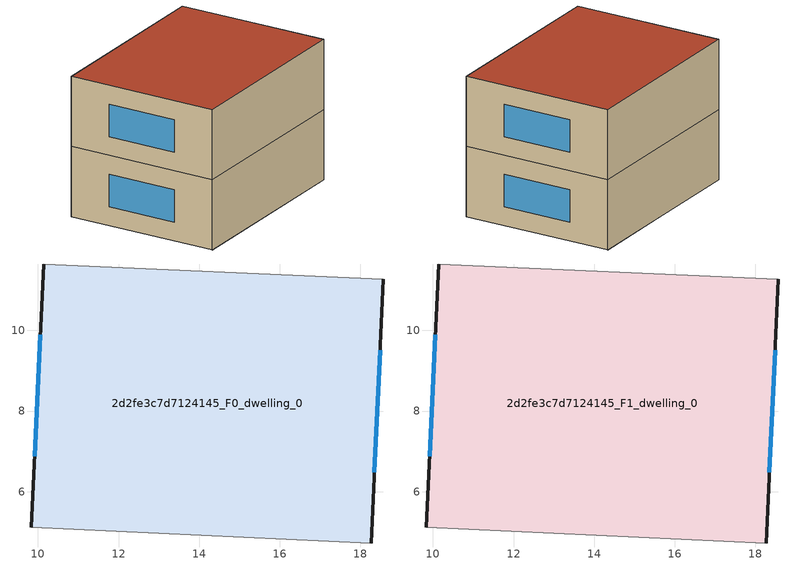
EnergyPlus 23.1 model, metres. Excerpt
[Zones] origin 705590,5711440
2d2fe3c7d7124145_F0_dwelling_0
 floor ground (EU_floor_Construction): 18.57,11.26 18.26,4.73 9.83,5.12 10.15,11.65 z0
 wall outside (EU_wall_Construction): 18.26,4.73 18.57,11.26 / 10.15,11.65 9.83,5.12 z0:3
 wall adiabatic (EU_wall_Construction): 18.57,11.26 10.15,11.65 / 9.83,5.12 18.26,4.73 z0:3
 window (EU_Window_Construction): 18.35,6.48 18.49,9.51 / 10.06,9.89 9.92,6.87 z0.81:2.19
2d2fe3c7d7124145_F1_dwelling_0
 floor to 2d2fe3c7d7124145_F0_dwelling_0 (EU_floor_Construction): 18.57,11.26 18.26,4.73 9.83,5.12 10.15,11.65 z3
 wall outside (EU_wall_Construction): 18.26,4.73 18.57,11.26 / 10.15,11.65 9.83,5.12 z3:6
 wall adiabatic (EU_wall_Construction): 18.57,11.26 10.15,11.65 / 9.83,5.12 18.26,4.73 z3:6
 window (EU_Window_Construction): 18.35,6.48 18.49,9.51 / 10.06,9.89 9.92,6.87 z3.81:5.19
 roof outside (EU_roof_Construction): 18.26,4.73 18.57,11.26 10.15,11.65 9.83,5.12 z6
shading: 9.83,5.12 18.26,4.73 / 18.57,11.26 10.14,11.64 z0:6
[Building]
EU S2 Campaign: North Axis=0; Terrain=City; Solar Distribution=FullExterior
[Site:Location]
London: Latitude=51.5; Longitude=-0.5; Time Zone=0; Elevation=25
[SizingPeriod:WeatherFileDays]
AnnualSizingPeriod: Begin Month=1; Begin Day of Month=1; End Month=12; End Day of Month=31; Day of Week for Start Day=Monday; Use Weather File Daylight Saving Period=No; Use Weather File Rain and Snow Indicators=No
[MATERIAL]
EU_InternalMass_Material: Roughness=MediumRough; Thickness=0.1; Conductivity=1; Density=1800; Specific Heat=900; Thermal Absorptance=0.9; Solar Absorptance=0.7; Visible Absorptance=0.7
[MATERIAL:NOMASS] Roughness=MediumRough; Thermal Absorptance=0.9; Solar Absorptance=0.7; Visible Absorptance=0.7
Name | Thermal Resistance
EU_wall_NoMass | 0.735294
EU_roof_NoMass | 0.520833
EU_floor_NoMass | 1.81159
[WINDOWMATERIAL:SIMPLEGLAZINGSYSTEM]
EU_Window_SimpleGlazing: UFactor=3.92; Solar Heat Gain Coefficient=0.85; Visible Transmittance=0.85
[CONSTRUCTION]
EU_wall_Construction: EU_wall_NoMass
EU_roof_Construction: EU_roof_NoMass
EU_floor_Construction: EU_floor_NoMass
EU_Window_Construction: EU_Window_SimpleGlazing
EU_InternalMass_Construction: EU_InternalMass_Material
[ZONE] Type=1; Multiplier=1; Ceiling Height=autocalculate; Volume=165.499; Floor Area=autocalculate; Part of Total Floor Area=Yes
2d2fe3c7d7124145_F0_dwelling_0; 2d2fe3c7d7124145_F1_dwelling_0
[INTERNALMASS] Construction=EU_InternalMass_Construction; Surface Area=55.1666
Name | Zone or ZoneList
2d2fe3c7d7124145_F0_dwelling_0_EU_InternalMass | 2d2fe3c7d7124145_F0_dwelling_0
2d2fe3c7d7124145_F1_dwelling_0_EU_InternalMass | 2d2fe3c7d7124145_F1_dwelling_0
[OTHEREQUIPMENT] Fuel Type=Electricity; Design Level Calculation Method=Watts/Area; Power per Zone Floor Area=1; Fraction Latent=0; Fraction Radiant=0; Fraction Lost=0; Carbon Dioxide Generation Rate=0; EndUse Subcategory=EU_Step8_InternalGains
Name | Zone or ZoneList or Space or SpaceList | Schedule
EU_Step8_InternalGain_2d2fe3c7d7124145_F0_dwelling_0_f000 | 2d2fe3c7d7124145_F0_dwelling_0 | EU_Step8_GainSchedule_2d2fe3c7d7124145_F0_dwelling_0_f000
EU_Step8_InternalGain_2d2fe3c7d7124145_F1_dwelling_0_f000 | 2d2fe3c7d7124145_F1_dwelling_0 | EU_Step8_GainSchedule_2d2fe3c7d7124145_F1_dwelling_0_f000
[ZONEVENTILATION:DESIGNFLOWRATE] Schedule=EU_AlwaysOn; Design Flow Rate Calculation Method=AirChanges/Hour; Air Changes per Hour=0.48; Ventilation Type=Natural; Fan Pressure Rise=0; Fan Total Efficiency=1; Constant Term Coefficient=1; Temperature Term Coefficient=0; Velocity Term Coefficient=0; Velocity Squared Term Coefficient=0; Minimum Indoor Temperature=-100; Maximum Indoor Temperature=100; Delta Temperature=-100; Minimum Outdoor Temperature=-100; Maximum Outdoor Temperature=100; Maximum Wind Speed=40
Name | Zone or ZoneList or Space or SpaceList
EU_ConstantAir_2d2fe3c7d7124145_F0_dwelling_0 | 2d2fe3c7d7124145_F0_dwelling_0
EU_ConstantAir_2d2fe3c7d7124145_F1_dwelling_0 | 2d2fe3c7d7124145_F1_dwelling_0
[HVACTEMPLATE:THERMOSTAT] Constant Heating Setpoint=20; Constant Cooling Setpoint=50
EU_HeatOnly_2d2fe3c7d7124145_F0_dwelling_0; EU_HeatOnly_2d2fe3c7d7124145_F1_dwelling_0
[HVACTEMPLATE:ZONE:IDEALLOADSAIRSYSTEM] System Availability Schedule=EU_AlwaysOn; Maximum Heating Supply Air Temperature=50; Minimum Cooling Supply Air Temperature=13; Maximum Heating Supply Air Humidity Ratio=0.0156; Minimum Cooling Supply Air Humidity Ratio=0.0077; Heating Limit=NoLimit; Cooling Limit=NoLimit; Heating Availability Schedule=EU_AlwaysOn; Cooling Availability Schedule=EU_CoolingOff; Dehumidification Control Type=ConstantSensibleHeatRatio; Cooling Sensible Heat Ratio=0.7; Dehumidification Setpoint=60; Humidification Control Type=None; Humidification Setpoint=30; Outdoor Air Method=None; Outdoor Air Flow Rate per Person=0.00944; Outdoor Air Flow Rate per Zone Floor Area=0; Outdoor Air Flow Rate per Zone=0; Demand Controlled Ventilation Type=None; Outdoor Air Economizer Type=NoEconomizer; Heat Recovery Type=None; Sensible Heat Recovery Effectiveness=0.7; Latent Heat Recovery Effectiveness=0.65
Name | Template Thermostat
2d2fe3c7d7124145_F0_dwelling_0 | EU_HeatOnly_2d2fe3c7d7124145_F0_dwelling_0
2d2fe3c7d7124145_F1_dwelling_0 | EU_HeatOnly_2d2fe3c7d7124145_F1_dwelling_0
[SIZING:ZONE] Zone Cooling Design Supply Air Temperature Input Method=SupplyAirTemperature; Zone Cooling Design Supply Air Temperature=13; Zone Heating Design Supply Air Temperature Input Method=SupplyAirTemperature; Zone Heating Design Supply Air Temperature=50; Zone Cooling Design Supply Air Humidity Ratio=0.008; Zone Heating Design Supply Air Humidity Ratio=0.008; Cooling Design Air Flow Method=DesignDay; Cooling Design Air Flow Rate=0; Cooling Minimum Air Flow per Zone Floor Area=0.000762; Cooling Minimum Air Flow=0; Cooling Minimum Air Flow Fraction=0.2; Heating Design Air Flow Method=DesignDay; Heating Design Air Flow Rate=0; Heating Maximum Air Flow per Zone Floor Area=0.002032; Heating Maximum Air Flow=0.141576; Heating Maximum Air Flow Fraction=0.3; Account for Dedicated Outdoor Air System=No; Dedicated Outdoor Air System Control Strategy=NeutralSupplyAir; Dedicated Outdoor Air Low Setpoint Temperature for Design=autosize; Dedicated Outdoor Air High Setpoint Temperature for Design=autosize; Zone Load Sizing Method=Sensible Load Only No Latent Load; Zone Latent Cooling Design Supply Air Humidity Ratio Input Method=HumidityRatioDifference; Zone Cooling Design Supply Air Humidity Ratio Difference=0.005; Zone Latent Heating Design Supply Air Humidity Ratio Input Method=HumidityRatioDifference; Zone Humidification Design Supply Air Humidity Ratio Difference=0.005
2d2fe3c7d7124145_F0_dwelling_0; 2d2fe3c7d7124145_F1_dwelling_0
[SCHEDULE:CONSTANT]
Name | Hourly Value
EU_AlwaysOn | 1
EU_CoolingOff | 0
[SCHEDULE:FILE] Column Number=1; Rows to Skip at Top=0; Number of Hours of Data=8760; Column Separator=Comma; Interpolate to Timestep=No; Minutes per Item=60; Adjust Schedule for Daylight Savings=Yes
Name | File
EU_Step8_GainSchedule_2d2fe3c7d7124145_F0_dwelling_0_f000 | ../../schedules/2d2fe3c7d7124145/2d2fe3c7d7124145_F0_dwelling_0_f000_gain.csv
EU_Step8_GainSchedule_2d2fe3c7d7124145_F1_dwelling_0_f000 | ../../schedules/2d2fe3c7d7124145/2d2fe3c7d7124145_F1_dwelling_0_f000_gain.csv
